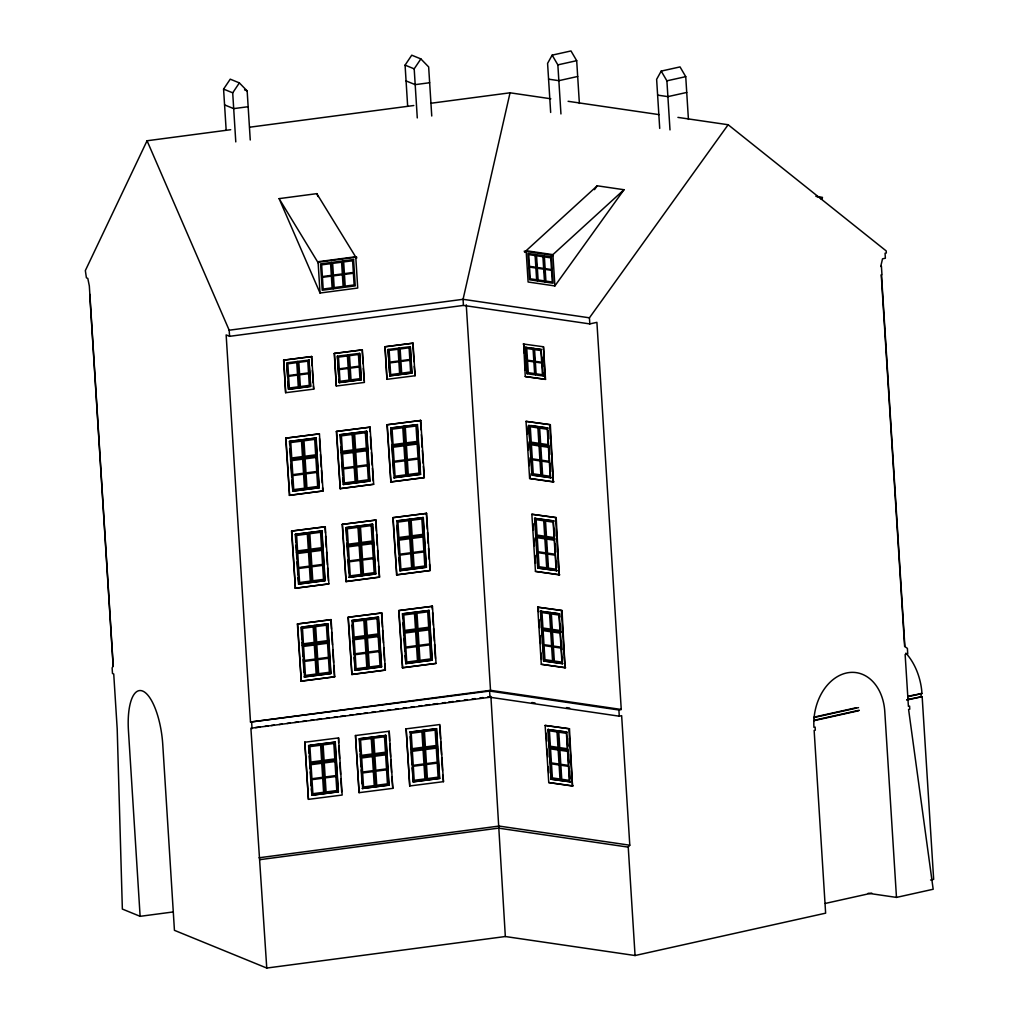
<?xml version="1.0" encoding="UTF-8"?>
<svg xmlns="http://www.w3.org/2000/svg" width="1019" height="1019" viewBox="0 0 1019 1019"><rect width="100%" height="100%" fill="white"/><g stroke="black" fill="none" stroke-linecap="round" stroke-linejoin="round"><path stroke-width="1.5" d="M550.846 98.779L510.048 92.805L463.059 299.306L463.441 305.42L589.81 323.915L596.905 322.348L621.259 709.466L618.89 709.988L489.604 691.06L250.496 722.038L226.142 334.907L229.581 336.321L463.441 305.42M230.702 129.706L147.054 140.762L85.341 270.583L86.411 277.83L87.8 278.391L89.328 285.957L113.236 665.955L112.128 667.916L112.485 673.495L113.733 674.005L117.198 728.929L122.356 909.063L140.125 916.323L173.268 911.941M579.378 103.428L576.69 60.681L570.984 50.95L552.158 55.141L547.585 63.369L550.668 112.447M688.424 119.389L685.736 76.654L680.03 66.91L661.204 71.101L656.631 79.329L659.713 128.407M226.167 130.254L223.581 89.099L230.243 79.164L239.363 82.896L247.158 90.92L250.254 139.998M235.784 141.908L232.701 92.831L239.363 82.896M407.664 106.282L405.078 65.127L411.74 55.192L420.86 58.911L428.655 66.936L431.75 116.013M417.281 117.924L414.198 68.846L420.86 58.911M594.472 189.649L597.236 185.802L623.997 189.725L554.884 285.931L528.109 282.008L526.135 250.712L597.236 185.802M589.81 323.915L589.428 317.813L728.139 124.738L886.212 250.941L886.339 252.979L885.065 253.26L885.371 258.215L882.518 258.851L880.734 266.481L881.435 266.316L881.957 274.684L881.257 274.837L904.63 646.479L907.394 648.377L907.738 653.943L905.139 654.529L908.4 706.345L909.585 706.078L909.776 709.173L908.591 709.441L933.175 889.256L896.478 897.408L868.175 893.268M635.066 955.529L628.239 847.133L629.793 845.21L621.641 715.656L619.285 716.191L489.999 697.251L250.891 728.228L266.761 968.05L505.335 936.525L635.066 955.529L825.632 913.164L814.143 730.445L815.315 730.177L815.124 727.082L813.939 727.337A47.345 35.245 -81.7 0 1 846.445 673.011A47.345 35.245 -81.7 0 1 884.785 711.593L896.478 897.408M623.997 189.725L552.897 254.635L552.578 256.024L551.508 256.266L551.012 255.056L524.25 251.133L524.734 252.343L525.804 252.101L526.135 250.712L552.897 254.635L554.884 285.931M552.158 55.141L557.852 64.872L576.69 60.681M577.684 76.476L558.845 80.667L548.579 79.164M661.204 71.101L666.897 80.832L685.736 76.654M686.73 92.449L667.891 96.627L657.624 95.124M523.206 343.989L543.484 346.778L545.534 379.348L525.256 376.546L523.677 343.887L524.263 353.185M525.486 347.39L541.586 349.568L525.486 347.39L527.141 373.756L543.254 375.947L543.051 372.839M543.484 346.778L545.05 379.45M527.141 373.756L525.957 347.288M525.256 376.546L545.534 379.348M543.254 375.947L541.114 349.683M526.021 421.356L550.349 424.706L553.368 481.962L529.613 478.484L526.021 421.356L550.349 424.706M528.746 425.433L532.44 475.007L551.203 477.745L531.88 475.134L528.746 425.433L548.082 428.056L530.874 425.534M529.613 478.484L553.941 481.834M531.854 514.264L556.196 517.614L559.214 574.869L535.459 571.392L531.854 514.264L556.196 517.614M534.593 518.353L553.928 520.964L534.593 518.353L537.726 568.042L557.049 570.665L537.726 568.042M535.459 571.392L559.788 574.741M537.701 607.171L562.029 610.521L565.061 667.776L541.293 664.299L537.701 607.171L562.029 610.521M562.501 657.242L562.322 663.7L543.573 660.949L540.439 611.26L558.208 613.642M540.439 611.26L559.762 613.871L559.966 616.979M543.573 660.949L562.896 663.573M541.293 664.299L565.634 667.649M545.14 725.426L569.481 728.789L572.5 786.031L548.744 782.554L545.14 725.426L569.481 728.789M551.012 779.204L570.334 781.828L551.012 779.204L547.878 729.515L565.647 731.909M547.878 729.515L567.214 732.139M814.168 717.109L855.935 707.823M908.54 696.13L921.966 693.531A47.345 30.404 77.5 0 0 905.891 653.141M813.659 717.605L858.533 707.632M908.044 696.627L921.966 693.531M814.359 720.204L859.234 710.23M907.19 699.569L922.157 696.627L933.659 879.346L930.564 880.034M813.85 720.7L858.724 710.727M906.681 700.066L922.157 696.627M548.744 782.554L573.073 785.916M825.352 903.42L871.767 893.103M248.152 106.715L233.695 108.625L224.575 104.893M429.649 82.73L415.192 84.641L406.072 80.921M249.642 127.209L413.778 105.517M431.139 103.225L510.048 92.805M279.104 198.629L316.794 193.648L356.548 258.342L356.675 257.132L318.985 262.112L318.348 263.106L279.104 198.629L320.03 293.026L357.72 288.046L355.758 256.75L318.068 261.73L320.03 293.026M147.054 140.762L229.186 330.207L463.059 299.306L589.428 317.813M283.6 360.153L311.712 356.561L313.763 389.118L285.651 392.71L283.6 360.153L311.712 356.561M334.257 353.453L362.369 349.861L364.42 382.431L336.308 386.023L334.257 353.453L362.369 349.861M384.915 346.766L413.026 343.174L415.077 375.731L386.965 379.323L384.915 346.766L413.026 343.174M308.974 360.038L286.734 362.853L288.619 389.322L310.629 386.418L308.974 360.038L310.629 386.418M337.582 359.261L337.391 356.166L359.631 353.351L361.286 379.718L339.276 382.622L338.856 379.437M388.532 357.223L388.048 349.479L410.288 346.664L411.943 373.03L389.704 375.845L411.943 373.03M287.906 381.475L288.39 389.233L310.4 386.316M339.047 382.533L361.286 379.718M285.702 438.157L319.431 433.852L323.023 490.967L289.562 495.387L285.702 438.157L319.431 433.852M336.359 431.457L370.088 427.152L373.68 484.28L340.219 488.7L336.359 431.457L370.088 427.152M387.016 424.77L420.745 420.465L424.337 477.593L390.876 482.012L387.016 424.77L420.745 420.465M289.651 444.513L289.46 441.405L316.145 438.03L319.265 487.719L292.861 491.209L291.893 480.229M340.601 442.475L340.117 434.718L366.802 431.33L369.922 481.032L343.518 484.522L342.843 478.191M391.551 440.45L390.774 428.018L417.459 424.643L420.58 474.332L393.894 477.707L420.58 474.332M289.46 441.405L316.145 438.03M340.117 434.718L366.802 431.33M390.774 428.018L417.459 424.643M290.593 459.454L316.998 455.964M341.25 452.767L367.655 449.277M391.907 446.067L418.312 442.577M292.58 491.094L319.265 487.719M343.237 484.407L369.922 481.032M289.294 495.285L323.023 490.967M339.951 488.585L373.68 484.28M390.608 481.898L424.337 477.593M291.549 531.065L325.278 526.759L328.87 583.887L295.408 588.307L291.549 531.065L325.278 526.759M342.206 524.377L375.935 520.059L379.527 577.187L346.065 581.607L342.206 524.377L375.935 520.059M392.863 517.677L426.592 513.372L430.184 570.5L396.722 574.92L392.863 517.677L426.592 513.372M295.79 542.083L295.306 534.313L321.991 530.937L325.112 580.626L298.707 584.116L298.032 577.684M346.74 540.045L345.963 527.625L372.648 524.25L375.769 573.939L349.084 577.314L375.769 573.939M423.305 517.55L396.608 520.926L423.305 517.55L426.426 567.239L400.008 570.729L398.938 557.966M295.306 534.313L321.991 530.937M345.963 527.625L372.648 524.25M296.44 552.362L322.845 548.872M347.097 545.674L373.502 542.184M397.754 538.975L424.159 535.484M298.427 584.002L325.112 580.626M399.741 570.627L426.426 567.239M295.141 588.192L328.87 583.887M345.798 581.492L377.731 577.276M396.455 574.805L430.184 570.5M297.395 623.972L331.124 619.667L334.716 676.794L301.255 681.214L297.395 623.972L331.124 619.667M348.052 617.285L381.781 612.967L385.373 670.094L351.912 674.514L348.052 617.285L381.781 612.967M398.709 610.585L432.438 606.28L436.03 663.407L402.569 667.827L398.709 610.585L432.438 606.28M302.618 627.029L327.838 623.845L330.958 673.534L304.273 676.922L330.958 673.534M378.495 617.157L351.797 620.533L378.495 617.157L381.615 666.846L355.198 670.336L354.128 657.561M402.747 618.495L402.454 613.833L429.152 610.457L432.273 660.159L405.855 663.649L405.091 655.625M301.93 639.652L301.14 627.22L327.838 623.845M402.454 613.833L429.152 610.457M302.286 645.269L328.691 641.779M352.943 638.582L379.348 635.092M403.6 631.882L430.005 628.405M354.93 670.222L381.615 666.846M405.587 663.535L432.273 660.159M300.987 681.1L334.716 676.794M351.644 674.4L385.373 670.094M402.301 667.712L436.03 663.407M250.496 722.038L490.521 690.322L621.259 709.466M255.591 727.604L260.304 726.98M265.004 726.369L268.15 725.948M271.283 725.528L274.417 725.12M279.13 724.496L282.263 724.089M286.976 723.465L290.109 723.044M294.809 722.42L297.956 722.012M302.656 721.388L305.789 720.968M310.502 720.357L313.635 719.936M316.782 719.529L321.482 718.904M326.182 718.28L329.328 717.86M334.028 717.249L337.174 716.828M340.308 716.421L345.008 715.797M349.721 715.172L352.854 714.752M356 714.344L360.701 713.72M363.834 713.3L366.98 712.892M371.68 712.268L374.814 711.861M379.527 711.237L382.66 710.816M387.373 710.192L390.506 709.784M395.206 709.16L398.353 708.74M403.053 708.129L406.199 707.708M410.899 707.084L414.032 706.676M418.745 706.052L421.879 705.632M425.025 705.224L429.725 704.6M432.858 704.18L437.571 703.569M442.271 702.944L445.418 702.524M448.551 702.116L453.251 701.492M456.397 701.072L459.531 700.664M464.231 700.04L467.377 699.633M472.077 699.009L475.223 698.588M479.924 697.964L483.057 697.556M487.77 696.932L490.903 696.512L505.335 936.525M304.834 742.227L338.563 737.922L342.155 795.049L308.426 799.355L304.834 742.227L308.426 799.355M355.491 735.54L389.22 731.234L392.812 788.362L359.083 792.667L355.491 735.54L359.083 792.667M406.148 728.852L439.877 724.534L443.469 781.662L409.74 785.967L406.148 728.852L409.74 785.967M310.056 745.284L335.276 742.099L338.397 791.801L311.992 795.291L311.317 788.846M360.025 751.22L359.248 738.788L385.934 735.412L389.054 785.101L362.369 788.477L389.054 785.101M436.591 728.725L409.905 732.101L436.591 728.725L439.711 778.414L413.306 781.904L412.147 767.816M309.075 753.245L308.591 745.488L335.276 742.099M359.248 738.788L385.934 735.412M309.725 763.537L336.13 760.047M360.382 756.837L386.787 753.347M411.039 750.15L437.444 746.66M311.712 795.177L338.397 791.801M413.026 781.79L439.711 778.414M259.043 857.781L499.055 826.065L629.793 845.21M259.934 859.654L498.52 828.141L628.239 847.133M568.105 101.301L659.102 114.625M677.928 117.389L728.139 124.738M816.155 196.45L822.46 197.368L822.129 198.756L821.059 198.998L820.562 197.788L816.194 195.992M530.453 443.367L549.216 446.105L549.738 454.461M536.3 536.274L555.062 539.013M542.146 629.182L560.909 631.92M531.854 702.511L535.013 702.97M566.513 707.594L569.659 708.052M549.585 747.436L568.347 750.188M405.078 65.127L414.198 68.846M244.56 89.85L247.158 90.92M223.581 89.099L232.701 92.831M410.288 346.664L411.714 372.929M388.048 349.479L389.933 375.935M415.077 375.731L414.262 366.343M359.631 353.351L361.057 379.628M337.391 356.166L339.276 382.622M386.965 379.323L385.144 346.855M336.308 386.023L334.487 353.555M313.763 389.118L313.342 385.934M285.651 392.71L283.83 360.242M379.527 577.187L378.558 565.965M389.22 731.234L389.538 740.635M338.563 737.922L338.588 742.571M443.469 781.662L442.794 775.204M392.812 788.362L391.844 777.14M266.761 968.05L174.44 930.334L162.76 744.52A47.345 16.406 82.5 0 0 142.673 691.06A47.345 16.406 82.5 0 0 128.432 730.496L140.125 916.323M316.794 193.648L318.055 196.552M920.921 693.379L921.112 696.474M881.486 274.786L904.872 646.415M666.897 80.832L669.992 129.91M618.89 709.988L619.285 716.191M557.852 64.872L560.947 113.95M543.586 255.718L545.254 282.085M549.776 424.834L553.368 481.962M555.622 517.741L559.214 574.869M561.469 610.648L565.061 667.776M568.908 728.916L572.5 786.031M548.26 431.062L548.757 438.934M550.311 463.518L550.808 471.542M554.4 528.492L554.871 536.007M555.393 544.261L555.877 552.031M556.45 561.163L556.858 567.558M560.425 624.405L560.934 632.506M561.494 641.422L562.017 649.587M567.583 738.151L568.092 746.112M568.577 753.882L569.137 762.836M569.634 770.759L570.143 778.72M547.509 428.184L550.642 477.873M553.355 521.091L556.476 570.78M559.202 613.998L562.322 663.7M566.64 732.266L569.774 781.955M535.765 254.572L537.433 280.938M542.083 357.325L542.668 366.636M533.778 348.422L535.434 374.801M538.694 426.681L541.828 476.382M544.541 519.588L547.674 569.29M550.387 612.508L553.508 662.197M557.826 730.763L560.959 780.452M535.166 518.225L538.287 567.914M541.013 611.133L544.133 660.821M548.451 729.387L551.572 779.076M524.747 360.943L525.333 370.241M526.887 425.993L527.383 433.928M527.88 441.851L528.377 449.787M528.874 457.722L529.37 465.658M529.88 473.593L530.173 478.357M533.026 523.664L533.421 530.007M533.918 537.943L534.427 545.878M535.026 555.393L535.523 563.329M538.274 607.044L538.567 611.808M539.076 619.743L539.573 627.679M540.07 635.614L540.567 643.549M541.165 653.064L541.56 659.408M546.209 733.234L546.706 741.17M547.216 749.105L547.712 757.041M548.311 766.568L548.706 772.911M466.256 304.796L490.521 690.322M489.604 691.06L489.999 697.251M420.465 420.35L421.064 429.865M421.369 434.629L422.172 447.328M422.363 450.5L423.165 463.199M423.369 466.371L424.07 477.478M426.311 513.258L427.318 529.128M427.509 532.3L428.209 543.407M428.515 548.171L429.216 559.278M429.508 564.042L429.903 570.385M432.158 606.165L432.362 609.337M432.565 612.521L433.355 625.207M433.559 628.379L434.361 641.078M434.553 644.25L435.457 658.529M439.698 726.012L440.501 738.711M440.705 741.883L441.494 754.569M441.698 757.754L442.501 770.44M412.797 343.085L413.969 361.681M417.179 424.528L420.312 474.23M423.025 517.435L426.159 567.137M428.872 610.343L432.005 660.045M436.31 728.61L439.444 778.299M399.053 348.014L400.709 374.393M403.97 426.273L407.103 475.962M409.816 519.181L412.95 568.882M415.663 612.088L418.796 661.79M423.102 730.356L426.235 780.044M388.723 360.331L389.513 372.737M391.041 428.133L394.175 477.822M396.888 521.04L400.008 570.729M402.734 613.947L405.855 663.649M410.173 732.215L413.306 781.904M391.844 445.099L392.621 457.531M392.799 460.308L393.601 473.058M396.901 525.447L397.69 538.007M397.881 541.114L398.671 553.546M403.027 622.864L403.83 635.576M403.995 638.212L404.798 651.103M410.186 736.61L410.975 749.182M411.128 751.729L411.956 764.709M387.284 424.885L390.876 482.012M393.13 517.792L396.722 574.92M398.977 610.699L402.569 667.827M369.808 427.037L370.114 431.801M370.406 436.565L371.209 449.252M371.413 452.436L372.215 465.123M372.406 468.294L373.209 480.993M375.654 519.945L376.355 531.065M376.559 534.236L377.259 545.343M377.552 550.094L378.253 561.214M381.501 612.865L382.405 627.144M382.596 630.315L383.399 643.014M383.704 647.766L384.494 660.465M384.698 663.636L385.093 669.98M389.742 743.819L390.544 756.506M390.736 759.677L391.538 772.377M362.242 351.326L363.019 363.732M363.312 368.381L364.089 380.788M366.522 431.228L369.655 480.917M372.368 524.135L375.502 573.824M378.215 617.043L381.348 666.732M385.653 735.298L388.787 784.999M342.575 260.979L344.218 287.345M348.396 354.714L350.052 381.081M353.313 432.973L356.446 482.662M359.159 525.88L362.293 575.569M365.006 618.788L368.139 668.477M372.444 737.043L375.578 786.744M331.557 262.431L333.213 288.797M337.786 362.369L338.563 374.775M340.384 434.82L343.518 484.522M346.231 527.74L349.364 577.429M352.077 620.647L355.198 670.336M359.516 738.902L362.649 788.591M340.868 446.742L341.671 459.556M341.849 462.257L342.651 475.083M346.931 543.152L347.721 555.572M347.988 559.915L348.791 572.653M352.09 625.042L352.88 637.614M353.033 640.161L353.937 654.402M360.191 753.831L361.006 766.747M361.197 769.854L362.076 783.828M336.627 431.572L340.219 488.7M342.473 524.479L346.065 581.607M348.32 617.387L351.912 674.514M319.457 438.501L320.259 451.188M320.45 454.359L321.252 467.059M321.456 470.23L322.246 482.93M322.552 487.681L322.756 490.865M324.997 526.645L325.405 532.988M325.596 536.16L326.297 547.267M326.602 552.031L327.392 564.73M327.596 567.901L328.398 580.601M330.844 619.552L331.442 629.08M331.646 632.251L332.449 644.938M332.742 649.702L333.544 662.401M333.748 665.573L334.436 676.68M338.792 745.742L339.582 758.442M339.887 763.206L340.588 774.313M340.881 779.064L341.683 791.763M311.483 356.459L312.069 365.77M312.362 370.419L313.139 382.826M315.865 437.915L318.998 487.604M321.711 530.823L324.844 580.524M327.558 623.73L330.691 673.432M334.996 741.998L338.13 791.687M297.739 361.401L299.395 387.768M302.656 439.66L305.789 489.349M308.502 532.568L311.636 582.257M314.349 625.475L317.482 675.177M321.787 743.743L324.921 793.432M286.836 364.407L287.613 376.813M289.727 441.52L292.861 491.209M295.574 534.427L298.707 584.116M301.42 627.335L304.541 677.024M308.859 745.59L311.992 795.291M289.931 448.92L290.721 461.594M290.886 464.205L291.701 477.121M295.981 545.19L296.835 558.692M297.038 561.851L297.841 574.691M302.095 642.263L302.974 656.351M303.178 659.51L303.98 672.26M309.254 756.009L310.056 768.772M310.247 771.88L311.126 785.853M285.97 438.272L289.562 495.387M291.816 531.179L295.408 588.307M297.663 624.087L301.255 681.214M229.186 330.207L229.581 336.321M251.642 722.496L252.037 728.7M89.736 294.274L113.122 665.904M353.58 259.527L320.552 263.883L322.208 290.262L355.236 285.893L353.58 259.527M330.589 263.666L321.66 264.851L322.399 276.544L331.328 275.359L330.589 263.666M341.594 262.214L332.665 263.386L333.404 275.079L342.333 273.907L341.594 262.214M352.612 260.762L343.67 261.934L344.409 273.627L353.338 272.455L352.612 260.762M331.379 276.149L322.45 277.334L323.176 289.027L332.118 287.842L331.379 276.149M342.384 274.697L333.455 275.882L334.181 287.575L343.123 286.39L342.384 274.697M353.389 273.245L344.46 274.417L345.199 286.122L354.128 284.938L353.389 273.245M296.771 362.637L287.842 363.821L288.568 375.514L297.51 374.33L296.771 362.637M307.776 361.185L298.847 362.356L299.586 374.049L308.515 372.878L307.776 361.185M347.428 355.937L338.499 357.121L339.225 368.814L348.167 367.642L347.428 355.937M358.433 354.485L349.504 355.669L350.243 367.362L359.172 366.178L358.433 354.485M398.085 349.25L389.156 350.434L389.882 362.127L398.824 360.943L398.085 349.25M409.09 347.797L400.161 348.982L400.887 360.675L409.829 359.49L409.09 347.797M297.561 375.119L288.619 376.304L289.358 387.997L298.287 386.812L297.561 375.119M308.566 373.667L299.624 374.852L300.363 386.545L309.292 385.36L308.566 373.667M348.218 368.432L339.276 369.604L340.015 381.297L348.944 380.125L348.218 368.432M359.223 366.98L350.281 368.152L351.02 379.845L359.949 378.673L359.223 366.98M398.875 361.732L389.933 362.917L390.672 374.61L399.601 373.425L398.875 361.732M409.88 360.28L400.938 361.465L401.677 373.158L410.606 371.973L409.88 360.28M301.497 441.138L290.784 442.552L291.752 457.977L302.465 456.563L301.497 441.138M314.705 439.393L303.993 440.807L304.961 456.232L315.673 454.818L314.705 439.393M352.154 434.451L341.441 435.865L342.409 451.29L353.122 449.863L352.154 434.451M365.362 432.706L354.65 434.119L355.618 449.545L366.331 448.118L365.362 432.706M402.811 427.751L392.098 429.165L393.067 444.59L403.779 443.176L402.811 427.751M416.019 426.006L405.307 427.42L406.275 442.845L416.988 441.431L416.019 426.006M302.63 459.187L291.918 460.601L292.797 474.637L303.522 473.224L302.63 459.187M315.839 457.442L305.127 458.856L306.006 472.892L316.731 471.479L315.839 457.442M353.287 452.5L342.575 453.914L343.454 467.95L354.179 466.524L353.287 452.5M366.496 450.755L355.784 452.169L356.663 466.205L367.388 464.779L366.496 450.755M403.944 445.8L393.232 447.214L394.111 461.25L404.836 459.836L403.944 445.8M417.153 444.055L406.441 445.469L407.32 459.505L418.045 458.091L417.153 444.055M303.573 474.166L292.861 475.593L293.739 489.617L304.464 488.203L303.573 474.166M316.782 472.421L306.069 473.848L306.948 487.872L317.673 486.458L316.782 472.421M354.23 467.479L343.518 468.893L344.397 482.93L355.121 481.516L354.23 467.479M367.439 465.734L356.726 467.148L357.605 481.185L368.33 479.771L367.439 465.734M404.887 460.792L394.175 462.206L395.054 476.23L405.779 474.816L404.887 460.792M418.096 459.047L407.383 460.461L408.262 474.485L418.987 473.071L418.096 459.047M307.343 534.045L296.631 535.459L297.599 550.884L308.311 549.47L307.343 534.045M320.552 532.3L309.84 533.714L310.808 549.139L321.52 547.725L320.552 532.3M358 527.358L347.288 528.772L348.256 544.197L358.968 542.783L358 527.358M371.209 525.613L360.497 527.027L361.465 542.452L372.177 541.038L371.209 525.613M408.657 520.658L397.945 522.085L398.913 537.497L409.625 536.083L408.657 520.658M421.866 518.913L411.154 520.34L412.122 535.752L422.834 534.338L421.866 518.913M308.477 552.094L297.765 553.508L298.643 567.545L309.368 566.131L308.477 552.094M321.686 550.349L310.973 551.763L311.852 565.8L322.564 564.386L321.686 550.349M359.134 545.407L348.422 546.821L349.3 560.858L360.025 559.444L359.134 545.407M372.343 543.662L361.63 545.076L362.509 559.113L373.221 557.699L372.343 543.662M409.791 538.707L399.079 540.134L399.957 554.158L410.682 552.744L409.791 538.707M423 536.962L412.287 538.389L413.166 552.413L423.879 550.999L423 536.962M309.419 567.086L298.707 568.5L299.586 582.524L310.311 581.11L309.419 567.086M322.628 565.341L311.916 566.755L312.795 580.779L323.507 579.365L322.628 565.341M360.076 560.386L349.364 561.8L350.243 575.837L360.968 574.423L360.076 560.386M373.285 558.641L362.573 560.055L363.452 574.092L374.164 572.678L373.285 558.641M410.733 553.699L400.021 555.113L400.9 569.15L411.625 567.723L410.733 553.699M423.942 551.954L413.23 553.368L414.109 567.405L424.821 565.978L423.942 551.954M313.19 626.952L302.477 628.379L303.445 643.791L314.158 642.378L313.19 626.952M326.398 625.207L315.673 626.634L316.654 642.046L327.366 640.633L326.398 625.207M363.847 620.265L353.134 621.679L354.102 637.104L364.815 635.69L363.847 620.265M377.055 618.52L366.331 619.934L367.311 635.359L378.024 633.945L377.055 618.52M414.504 613.565L403.791 614.992L404.76 630.404L415.472 628.99L414.504 613.565M427.713 611.833L416.988 613.247L417.968 628.659L428.681 627.245L427.713 611.833M314.323 645.002L303.611 646.428L304.49 660.452L315.215 659.038L314.323 645.002M327.532 643.256L316.82 644.683L317.699 658.707L328.411 657.293L327.532 643.256M364.98 638.314L354.268 639.728L355.147 653.765L365.872 652.351L364.98 638.314M378.189 636.569L367.477 637.983L368.356 652.02L379.068 650.606L378.189 636.569M415.637 631.627L404.925 633.041L405.804 647.065L416.516 645.651L415.637 631.627M428.846 629.882L418.134 631.296L419.013 645.32L429.725 643.906L428.846 629.882M315.266 659.994L304.554 661.407L305.433 675.444L316.157 674.018L315.266 659.994M328.475 658.249L317.762 659.662L318.641 673.699L329.354 672.273L328.475 658.249M365.923 653.294L355.211 654.707L356.09 668.744L366.815 667.33L365.923 653.294M379.132 651.549L368.419 652.962L369.298 666.999L380.011 665.585L379.132 651.549M416.58 646.606L405.868 648.02L406.747 662.057L417.459 660.643L416.58 646.606M429.789 644.861L419.076 646.275L419.955 660.312L430.668 658.898L429.789 644.861M320.628 745.22L309.916 746.634L310.884 762.059L321.596 760.633L320.628 745.22M333.837 743.475L323.125 744.889L324.093 760.314L334.805 758.888L333.837 743.475M371.285 738.52L360.573 739.934L361.541 755.359L372.253 753.945L371.285 738.52M384.494 736.775L373.782 738.189L374.75 753.614L385.462 752.2L384.494 736.775M421.942 731.833L411.23 733.247L412.198 748.672L422.91 747.258L421.942 731.833M435.151 730.088L424.439 731.502L425.407 746.927L436.119 745.513L435.151 730.088M321.762 763.269L311.05 764.683L311.929 778.72L322.654 777.293L321.762 763.269M334.971 761.524L324.259 762.938L325.137 776.975L335.85 775.548L334.971 761.524M372.419 756.569L361.707 757.983L362.586 772.02L373.311 770.606L372.419 756.569M385.628 754.824L374.916 756.238L375.794 770.275L386.507 768.861L385.628 754.824M423.076 749.882L412.364 751.296L413.243 765.333L423.968 763.919L423.076 749.882M436.285 748.137L425.573 749.551L426.452 763.588L437.164 762.174L436.285 748.137M322.705 778.249L311.992 779.662L312.871 793.699L323.596 792.285L322.705 778.249M335.913 776.503L325.201 777.917L326.08 791.954L336.805 790.54L335.913 776.503M373.362 771.561L362.649 772.975L363.528 786.999L374.253 785.585L373.362 771.561M386.57 769.816L375.858 771.23L376.737 785.254L387.449 783.84L386.57 769.816M424.019 764.861L413.306 766.275L414.185 780.312L424.91 778.898L424.019 764.861M437.227 763.116L426.515 764.53L427.394 778.567L438.106 777.153L437.227 763.116M551.394 256.852L527.944 253.425L529.613 279.792L553.062 283.218L551.394 256.852M535.102 255.552L528.759 254.623L529.498 266.316L535.841 267.245L535.102 255.552M542.91 256.699L536.567 255.769L537.306 267.462L543.649 268.392L542.91 256.699M550.731 257.845L544.388 256.915L545.127 268.608L551.47 269.538L550.731 257.845M535.892 268.035L529.536 267.105L530.288 278.798L536.631 279.728L535.892 268.035M543.7 269.182L537.357 268.252L538.096 279.945L544.439 280.875L543.7 269.182M551.521 270.328L545.178 269.398L545.917 281.091L552.26 282.021L551.521 270.328M533.103 349.415L526.759 348.485L527.498 360.178L533.841 361.108L533.103 349.415M540.923 350.561L534.58 349.632L535.319 361.325L541.662 362.254L540.923 350.561M533.892 361.898L527.549 360.968L528.288 372.661L534.631 373.591L533.892 361.898M541.713 363.044L535.37 362.114L536.096 373.807L542.439 374.737L541.713 363.044M537.892 427.865L530.288 426.757L531.256 442.182L538.86 443.29L537.892 427.865M547.279 429.241L539.662 428.133L540.63 443.545L548.247 444.666L547.279 429.241M539.026 445.914L531.421 444.806L532.3 458.83L539.917 459.951L539.026 445.914M548.413 447.29L540.796 446.182L541.688 460.206L549.292 461.327L548.413 447.29M539.968 460.906L532.364 459.786L533.243 473.822L540.86 474.93L539.968 460.906M549.356 462.269L541.739 461.161L542.63 475.198L550.235 476.306L549.356 462.269M543.738 520.773L536.134 519.665L537.102 535.09L544.706 536.198L543.738 520.773M553.126 522.148L545.509 521.04L546.477 536.465L554.094 537.573L553.126 522.148M544.872 538.822L537.268 537.714L538.147 551.75L545.764 552.858L544.872 538.822M554.26 540.197L546.643 539.089L547.521 553.113L555.138 554.234L554.26 540.197M545.815 553.814L538.21 552.693L539.089 566.73L546.706 567.838L545.815 553.814M555.202 555.189L547.585 554.069L548.464 568.105L556.081 569.213L555.202 555.189M549.585 613.693L541.968 612.572L542.949 627.997L550.553 629.105L549.585 613.693M558.972 615.056L551.355 613.947L552.323 629.373L559.941 630.481L558.972 615.056M550.719 631.742L543.114 630.621L543.993 644.658L551.61 645.766L550.719 631.742M560.106 633.105L552.489 631.997L553.368 646.033L560.985 647.141L560.106 633.105M551.661 646.721L544.057 645.6L544.936 659.637L552.553 660.758L551.661 646.721M561.049 648.097L553.432 646.976L554.311 661.013L561.928 662.121L561.049 648.097M557.024 731.948L549.419 730.827L550.387 746.252L557.992 747.373L557.024 731.948M566.411 733.323L558.794 732.202L559.762 747.628L567.379 748.736L566.411 733.323M558.157 749.997L550.553 748.876L551.432 762.913L559.049 764.033L558.157 749.997M567.545 751.372L559.928 750.251L560.807 764.288L568.424 765.396L567.545 751.372M559.1 764.976L551.496 763.868L552.374 777.892L559.991 779.013L559.1 764.976M568.487 766.352L560.87 765.244L561.749 779.268L569.366 780.388L568.487 766.352"/></g></svg>
